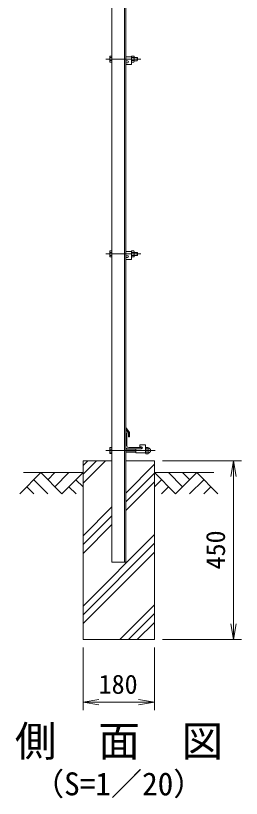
# Model space of a CAD drawing. Units: millimetres at full size. Extents: x -4200 to 4200, y -2970 to 2970.
# Drawn here: x -50 to 519, y -855 to 1113 of the extents above; entities that cross this region are included whole.
import ezdxf
from ezdxf.enums import TextEntityAlignment as Align

# ---------------------------------------------------------------- set-up
doc = ezdxf.new("R2010")
doc.units = ezdxf.units.MM
doc.header["$LTSCALE"] = 10
doc.linetypes.add('USER1', pattern=[50.8, 31.75, -6.35, 6.35, -6.35])
for name, color, linetype, lineweight in [('0-0_D-STR1', 1, 'Continuous', 18), ('0-1_D-BMK', 2, 'USER1', 13), ('0-2_D-STR-DIM', 7, 'Continuous', 13), ('0-3_D-STR3', 3, 'Continuous', 13), ('0-4_D-BGD', 7, 'Continuous', 18), ('0-5_D-STR4', 7, 'Continuous', 18), ('0-6_D-DCR-HCH', 7, 'Continuous', 13), ('0-8_0', 7, 'Continuous', 18)]:
    doc.layers.add(name, color=color, linetype=linetype, lineweight=lineweight)
doc.layers.add('0-9_D-TTL-TXT', color=7, linetype='Continuous')
doc.styles.add('ＭＳ ゴシック', font='')
doc.styles.get('ＭＳ ゴシック').set_extended_font_data('MS Gothic')

# ---------------------------------------------------------------- blocks, each defined once
blk = doc.blocks.new('_Open')
at = {"layer": '0-8_0'}
blk.add_line((-10, 1.667), (0, 0), dxfattribs=at)
blk.add_lwpolyline([(-10, -1.667), (0, 0), (-10, 0)], dxfattribs=at)

msp = doc.modelspace()

# ---------------------------------------------------------------- linework, layer by layer
at = {"layer": '0-0_D-STR1'}
for p, q in [((192.82, -261.08), (192.82, 1561.68)), ((224.82, -261.08), (224.82, 1554.58)), ((227.82, -261.08), (227.82, 1553.92)), ((237.82, 64.65), (227.82, 77.15)), ((227.82, 72.58), (227.82, 77.15)), ((234.82, 63.53), (227.82, 72.58)), ((228.82, 63.92), (227.82, 63.92)), ((227.82, 28.92), (227.82, 63.92)), ((230.82, 31.42), (230.82, 61.92)), ((234.82, 53.65), (234.82, 63.53)), ((237.82, 53.65), (237.82, 64.65)), ((234.82, 53.65), (237.82, 53.65)), ((267.82, 23.92), (232.82, 23.92)), ((265.82, 26.92), (235.32, 26.92)), ((267.82, 24.92), (267.82, 23.92)), ((227.82, -261.08), (192.82, -261.08))]:
    msp.add_line(p, q, dxfattribs=at)
for centre, radius, start, end in [((228.82, 61.92), 2, 0, 90), ((232.82, 28.92), 5, 180, 270), ((235.32, 31.42), 4.5, 180, 270), ((265.82, 24.92), 2, 0, 90)]:
    msp.add_arc(centre, radius, start, end, dxfattribs=at)
at = {"layer": '0-1_D-BMK'}
for p, q in [((265.82, 1003.92), (177.82, 1003.92)), ((265.82, 513.92), (177.82, 513.92)), ((302.05, 19.42), (177.82, 19.42))]:
    msp.add_line(p, q, dxfattribs=at)
at = {"layer": '0-2_D-STR-DIM'}
for p, q in [((320.32, -6.08), (519.33, -6.08)), ((499.33, -456.08), (499.33, -6.08)), ((320.32, -456.08), (519.33, -456.08)), ((120.32, -476.08), (120.32, -633.4)), ((300.32, -476.08), (300.32, -633.4)), ((120.32, -613.4), (300.32, -613.4))]:
    msp.add_line(p, q, dxfattribs=at)
at = {"layer": '0-3_D-STR3'}
for p, q in [((187.52, 1010.22), (188.22, 1011.42)), ((187.52, 1010.22), (187.52, 997.62)), ((192.82, 1011.42), (188.22, 1011.42)), ((192.82, 1007.67), (188.22, 1007.67)), ((192.82, 1011.42), (192.82, 996.41)), ((242.82, 1009.92), (227.82, 1009.92)), ((242.82, 1011.42), (248.6, 1011.42)), ((242.82, 996.41), (242.82, 1011.42)), ((242.82, 1009.92), (242.82, 989.92)), ((242.82, 1007.67), (248.6, 1007.67)), ((248.6, 1011.42), (249.32, 1010.17)), ((249.32, 997.67), (249.32, 1010.17)), ((249.32, 1007.92), (256.62, 1007.92)), ((256.62, 1007.92), (257.82, 1006.72)), ((256.62, 1007.92), (256.62, 999.92)), ((257.82, 1006.72), (257.82, 1001.12)), ((187.52, 997.62), (188.22, 996.41)), ((192.82, 1000.16), (188.22, 1000.16)), ((192.82, 996.41), (188.22, 996.41)), ((232.57, 999.42), (227.82, 999.42)), ((227.82, 994.92), (227.82, 989.92)), ((232.57, 994.92), (227.82, 994.92)), ((242.82, 989.92), (227.82, 989.92)), ((242.82, 1000.16), (248.6, 1000.16)), ((242.82, 996.41), (248.6, 996.41)), ((248.6, 996.41), (249.32, 997.67)), ((249.32, 999.92), (256.62, 999.92)), ((256.62, 999.92), (257.82, 1001.12)), ((187.52, 520.22), (188.22, 521.42)), ((187.52, 520.22), (187.52, 507.62)), ((192.82, 521.42), (188.22, 521.42)), ((192.82, 517.67), (188.22, 517.67)), ((192.82, 521.42), (192.82, 506.41)), ((242.82, 519.92), (227.82, 519.92)), ((242.82, 506.41), (242.82, 521.42)), ((242.82, 519.92), (242.82, 499.92)), ((242.82, 517.67), (248.6, 517.67)), ((249.32, 507.67), (249.32, 520.17)), ((249.32, 517.92), (256.62, 517.92)), ((256.62, 517.92), (257.82, 516.72)), ((257.82, 516.72), (257.82, 511.12)), ((187.52, 507.62), (188.22, 506.41)), ((192.82, 510.16), (188.22, 510.16)), ((192.82, 506.41), (188.22, 506.41)), ((232.57, 509.42), (227.82, 509.42)), ((232.57, 504.92), (227.82, 504.92)), ((227.82, 504.92), (227.82, 499.92)), ((242.82, 499.92), (227.82, 499.92)), ((242.82, 510.16), (248.6, 510.16)), ((249.32, 509.92), (256.62, 509.92)), ((187.52, 25.72), (188.22, 26.92)), ((187.52, 13.12), (187.52, 25.72)), ((192.82, 26.92), (188.22, 26.92)), ((192.82, 23.17), (188.22, 23.17)), ((192.82, 11.91), (192.82, 26.92)), ((227.82, 23.42), (253.07, 23.42)), ((227.82, 22.67), (253.07, 22.67)), ((267.82, 23.92), (253.07, 23.92)), ((253.07, 13.42), (253.07, 23.92)), ((278.07, 33.42), (263.07, 33.42)), ((263.07, 28.42), (263.07, 33.42)), ((267.82, 28.42), (263.07, 28.42)), ((278.07, 13.42), (278.07, 33.42)), ((278.07, 13.18), (278.07, 25.53)), ((278.07, 13.18), (278.07, 25.53)), ((279.07, 27.52), (283.57, 27.52)), ((283.57, 23.47), (279.07, 23.47)), ((284.57, 13.18), (284.57, 25.53)), ((284.57, 13.18), (284.57, 25.53)), ((187.52, 13.12), (188.22, 11.91)), ((192.82, 15.66), (188.22, 15.66)), ((192.82, 11.91), (188.22, 11.91)), ((227.82, 16.17), (253.07, 16.17)), ((227.82, 15.42), (253.07, 15.42)), ((278.07, 13.42), (253.07, 13.42)), ((283.57, 15.37), (279.07, 15.37)), ((279.07, 11.32), (283.57, 11.32))]:
    msp.add_line(p, q, dxfattribs=at)
for points in [[(242.82, 521.42), (248.6, 521.42), (249.32, 520.17)], [(256.62, 517.92), (256.62, 509.92), (257.82, 511.12)], [(242.82, 506.41), (248.6, 506.41), (249.32, 507.67)]]:
    msp.add_lwpolyline(points, dxfattribs=at)
for centre, radius, start, end in [((190.96, 1009.55), 3.32, 145.61585, 214.38415), ((200.06, 1003.92), 12.42, 162.4121, 197.5879), ((245.85, 1009.55), 3.32, 325.61586, 34.38414), ((236.76, 1003.92), 12.42, 342.4121, 17.5879), ((190.96, 998.29), 3.32, 145.61585, 214.38415), ((232.57, 997.17), 2.25, 270, 90), ((245.85, 998.29), 3.32, 325.61585, 34.38416), ((190.96, 519.55), 3.32, 145.61585, 214.38415), ((200.06, 513.92), 12.42, 162.4121, 197.5879), ((245.85, 519.55), 3.32, 325.61586, 34.38414), ((236.76, 513.92), 12.42, 342.4121, 17.5879), ((190.96, 508.29), 3.32, 145.61585, 214.38415), ((232.57, 507.17), 2.25, 270, 90), ((245.85, 508.29), 3.32, 325.61585, 34.38416), ((190.96, 25.05), 3.32, 145.61585, 214.38415), ((200.06, 19.42), 12.42, 162.4121, 197.5879), ((267.82, 26.17), 2.25, 270, 90), ((280.62, 25.49), 2.55, 127.42505, 232.57495), ((286.77, 19.42), 8.7, 152.26063, 207.73937), ((282.02, 25.49), 2.55, 307.42505, 52.57495), ((275.87, 19.42), 8.7, 332.26063, 27.73937), ((284.94, 26.36), 0.5, 196.57981, 262.83194), ((284.07, 19.42), 6.5, 277.16806, 82.83194), ((190.96, 13.79), 3.32, 145.61585, 214.38415), ((280.61, 13.34), 2.54, 127.21089, 232.78911), ((282.03, 13.34), 2.54, 307.21089, 52.78911), ((284.94, 12.47), 0.5, 97.16806, 170.16084)]:
    msp.add_arc(centre, radius, start, end, dxfattribs=at)
at = {"layer": '0-4_D-BGD'}
for p, q in [((-29.68, -36.08), (120.32, -36.08)), ((450.32, -36.08), (300.32, -36.08))]:
    msp.add_line(p, q, dxfattribs=at)
at = {"layer": '0-5_D-STR4'}
for p, q in [((120.32, -6.08), (120.32, -456.08)), ((192.82, -6.08), (120.32, -6.08)), ((300.32, -6.08), (227.82, -6.08)), ((300.32, -6.08), (300.32, -456.08)), ((300.32, -456.08), (120.32, -456.08))]:
    msp.add_line(p, q, dxfattribs=at)
at = {"layer": '0-6_D-DCR-HCH'}
for p, q in [((120.32, -62.36), (176.59, -6.08)), ((120.32, -40.26), (154.5, -6.08)), ((120.32, -18.16), (132.4, -6.08)), ((227.82, -87.44), (300.32, -14.94)), ((13.9, -36.08), (-39.32, -89.29)), ((13.9, -36.08), (67.11, -89.29)), ((31.63, -53.82), (49.37, -36.08)), ((49.37, -71.56), (84.85, -36.08)), ((67.11, -89.29), (120.32, -36.08)), ((227.82, -109.53), (300.32, -37.03)), ((353.53, -89.29), (300.32, -36.08)), ((371.27, -71.56), (335.8, -36.08)), ((406.74, -36.08), (353.53, -89.29)), ((389.1, -53.91), (371.27, -36.08)), ((406.74, -36.08), (459.96, -89.29)), ((-3.84, -53.82), (31.8, -89.29)), ((102.58, -53.82), (120.32, -71.48)), ((318.06, -53.82), (300.32, -71.48)), ((424.48, -53.82), (388.84, -89.29)), ((-21.58, -71.56), (-3.76, -89.29)), ((84.85, -71.56), (102.66, -89.29)), ((227.82, -131.63), (300.32, -59.13)), ((335.8, -71.56), (317.98, -89.29)), ((442.22, -71.56), (424.4, -89.29)), ((120.32, -194.94), (192.82, -122.44)), ((120.32, -217.03), (192.82, -144.53)), ((120.32, -239.13), (192.82, -166.63)), ((120.32, -371.71), (300.32, -191.71)), ((120.32, -393.81), (300.32, -213.81)), ((120.32, -415.91), (300.32, -235.91)), ((212.73, -456.08), (300.32, -368.49)), ((234.83, -456.08), (300.32, -390.59)), ((256.92, -456.08), (300.32, -412.69))]:
    msp.add_line(p, q, dxfattribs=at)

# ---------------------------------------------------------------- block references
at = {"layer": '0-2_D-STR-DIM', "xscale": 4, "yscale": 4}
for p, rotation in [((499.33, -6.08), 90), ((499.33, -456.08), 270), ((120.32, -613.4), 180)]:
    msp.add_blockref('_Open', p, dxfattribs=dict(at, rotation=rotation))
msp.add_blockref('_Open', (300.32, -613.4), dxfattribs=at)

# ---------------------------------------------------------------- texts
at = {"layer": '0-2_D-STR-DIM', "style": 'ＭＳ ゴシック'}
msp.add_text('450', height=48.09, rotation=90, dxfattribs=at).set_placement((492.59, -279.59), align=Align.BOTTOM_LEFT)
msp.add_text('180', height=48.09, dxfattribs=at).set_placement((159.66, -606.65), align=Align.BOTTOM_LEFT)
at = {"layer": '0-9_D-TTL-TXT', "style": 'ＭＳ ゴシック'}
for s, height, p in [('側\u3000面\u3000図', 76.98, (-51.44, -773.02)), ('（S=1／20）', 57.7, (-5.95, -865))]:
    msp.add_text(s, height=height, dxfattribs=at).set_placement(p, align=Align.BOTTOM_LEFT)

doc.saveas('drawing.dxf')
